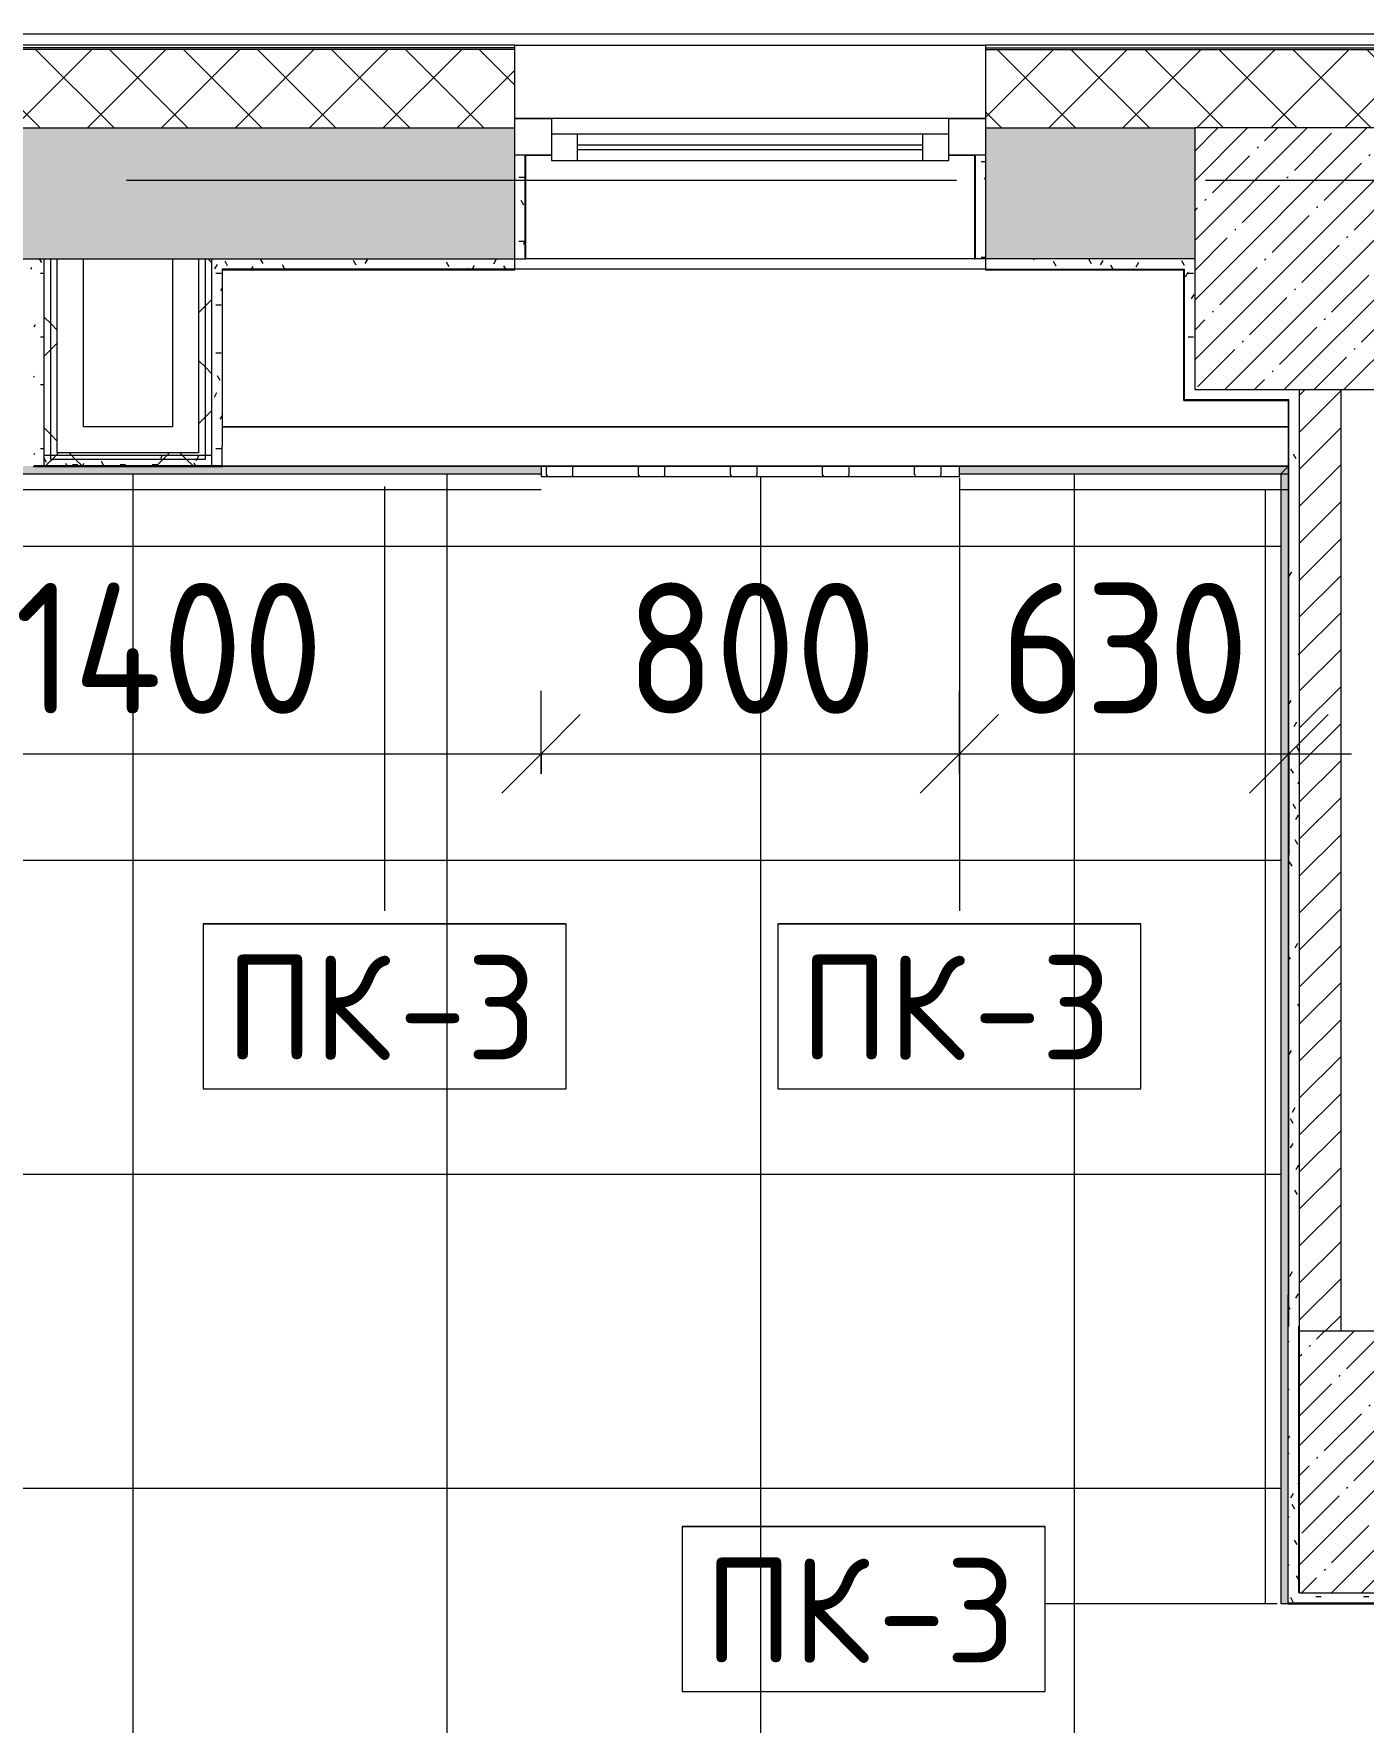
# Model space of a CAD drawing. Header units: millimetres. Extents: x 81671 to 282875, y -8553 to 29000.
# Drawn here: x 108130 to 110672, y 18353 to 21580 of the extents above; entities that cross this region are included whole.
import ezdxf

# ---------------------------------------------------------------- set-up
doc = ezdxf.new("R2010")
doc.units = ezdxf.units.MM
doc.linetypes.add('Осевая', pattern=[3175, 635, -476.25, 1587.5, -476.25])
for name, color, linetype, lineweight in [('A-ANNO-DIMS', 7, 'Continuous', 9), ('A-ANNO-DIMS-100', 7, 'Continuous', 9), ('A-FLOR-PATT', 7, 'Continuous', 9), ('A-GENM-IDEN', 7, 'Continuous', 9), ('A-GLAZ', 7, 'Continuous', 9), ('A-GLAZ-1', 7, 'Continuous', 13), ('A-WALL', 7, 'Continuous', 9), ('I-WALL', 7, 'Continuous', 9), ('S-COLS', 7, 'Continuous', 9), ('Знаки', 7, 'Continuous', 9), ('Оси-2', 7, 'Осевая', 9)]:
    doc.layers.add(name, color=color, linetype=linetype, lineweight=lineweight)
for name, color, linetype, lineweight, true_color in [('A-GENM-5', 7, 'Continuous', 9, 0xff8040), ('A-WALL-1', 9, 'Continuous', 9, 0x808080), ('A-WALL-FNSH-1', 9, 'Continuous', 9, 0x808080), ('I-WALL-2', 9, 'Continuous', 9, 0x808080), ('S-COLS-1', 9, 'Continuous', 9, 0x808080)]:
    doc.layers.add(name, color=color, linetype=linetype, lineweight=lineweight, true_color=true_color)
doc.styles.add('GOST Common_1', font='GOST_Common.ttf', dxfattribs={"height": 200})
doc.styles.add('ISOCPEUR', font='isocpeur.ttf', dxfattribs={"width": 0.9, "height": 250})
doc.dimstyles.new('ISO-2_5_0_9К_БОЛЬШОЙ', dxfattribs={"dimscale": 304.8, "dimtxt": 248.995294, "dimasz": 0.492126, "dimexe": 0.393701, "dimexo": 0.984252, "dimgap": 0, "dimtad": 1, "dimdec": 0, "dimrnd": 10, "dimzin": 0, "dimdsep": 46, "dimtxsty": 'ISOCPEUR', "dimblk1": 'OBLIQUE', "dimblk2": 'OBLIQUE', "dimsah": 1, "dimcen": 0.09, "dimdle": 0.393701, "dimazin": 0, "dimtfac": 1, "dimtdec": 4, "dimtix": 1, "dimtmove": 0, "dimatfit": 3, "dimfxl": 1, "dimtvp": 1, "dimtolj": 1, "dimtzin": 0, "dimarcsym": 2})
pattern_1 = [(0, (0, 0), (121.92, 30.48), [10.058, -81.382, 10.058, -81.382, -487.68]), (0, (0, 0), (121.92, 30.48), [-182.88, 10.058, -172.822, 10.058, -81.382, -213.36]), (0, (0, 0), (121.92, 30.48), [-457.2, 10.058, -50.902, 10.058, -142.342]), (120, (45.72, 15.24), (-87.356454, 90.345817), [10.058, -81.382, 10.058, -81.382, -487.68]), (120, (45.72, 15.24), (-87.356454, 90.345817), [-182.88, 10.058, -172.822, 10.058, -81.382, -213.36]), (120, (45.72, 15.24), (-87.356454, 90.345817), [-457.2, 10.058, -50.902, 10.058, -142.342]), (240, (60.96, 76.2), (-34.563546, -120.825817), [10.058, -81.382, 10.058, -81.382, -487.68]), (240, (60.96, 76.2), (-34.563546, -120.825817), [-182.88, 10.058, -172.822, 10.058, -81.382, -213.36]), (240, (60.96, 76.2), (-34.563546, -120.825817), [-457.2, 10.058, -50.902, 10.058, -142.342])]
pattern_2 = [(45, (0, 0), (-106.06602, 106.06602), []), (135, (0, 0), (-106.06602, -106.06602), [])]

# ---------------------------------------------------------------- blocks, each defined once
blk = doc.blocks.new('120_Окно_СКБ_1Ст - 120_Окно_СКБ_1Ст 900х2500_h_ с форточкой-22876038-План отделки полов с раскладкой материалов 1 этажа в осях 23_1-33')
at = {"layer": 'A-GLAZ'}
for p, q in [((450, -57), (-450, -57)), ((-430, -127), (-380, -127)), ((-330, -107), (330, -107)), ((330, -117), (-330, -117)), ((380, -127), (430, -127))]:
    blk.add_line(p, q, dxfattribs=at)
at = {"layer": 'A-GLAZ-1'}
for p, q in [((-450, -127), (-450, -57)), ((-450, -57), (-380, -57)), ((-380, -57), (-380, -127)), ((380, -127), (380, -57)), ((380, -57), (450, -57)), ((450, -57), (450, -127)), ((380, -87), (-380, -87)), ((-380, -87), (-380, -137)), ((-330, -137), (-330, -87)), ((330, -137), (330, -87)), ((380, -137), (380, -87)), ((-380, -127), (-450, -127)), ((450, -127), (380, -127)), ((-380, -137), (380, -137))]:
    blk.add_line(p, q, dxfattribs=at)
blk = doc.blocks.new('BSC_Колонна _Прямоугольная - 500х500-21690934-План отделки полов с раскладкой материалов 1 этажа в осях 23_1-33')
at = {"layer": 'S-COLS'}
h = blk.add_hatch(dxfattribs=at)
h.set_pattern_fill('FP_35', color=256, style=0, pattern_type=2)
h.set_pattern_definition([(45, (-110800, -18850), (-57.024626, 57.024626), []), (45, (-110742.975, -18850), (-57.024626, 57.024626), [100.806, -20.161, 3.353, -16.808])])
h.paths.add_polyline_path([(-250, -250), (250, -250), (250, 250), (-250, 250), (-250, 247.6)])
at = {"layer": 'S-COLS-1'}
for p, q in [((250, 250), (-250, 250)), ((-250, 250), (-250, -250)), ((250, -250), (250, 250)), ((-250, -250), (250, -250))]:
    blk.add_line(p, q, dxfattribs=at)
blk = doc.blocks.new('BSC_Колонна _Прямоугольная - 700х500-V15-План отделки полов с раскладкой материалов 1 этажа в осях 23_1-33')
at = {"layer": 'S-COLS'}
h = blk.add_hatch(dxfattribs=at)
h.set_pattern_fill('FP_59', color=256, style=0, pattern_type=2)
h.set_pattern_definition([(45, (-110700, -21150), (-57.024626, 57.024626), []), (45, (-110642.975, -21150), (-57.024626, 57.024626), [100.806, -20.161, 3.353, -16.808])])
h.paths.add_polyline_path([(-350, -250), (350, -250), (350, 250), (-350, 250), (-350, -225.5)])
at = {"layer": 'S-COLS-1'}
for p, q in [((350, 250), (-350, 250)), ((-350, 250), (-350, -250)), ((350, -250), (350, 250)), ((-350, -250), (350, -250))]:
    blk.add_line(p, q, dxfattribs=at)
blk = doc.blocks.new('Плинтус - Плинтус керамогранит бежевый-33446699-План отделки полов с раскладкой материалов 1 этажа в осях 23_1-33')
at = {"layer": 'A-GENM-5'}
blk.add_hatch(color=256, dxfattribs=at).paths.add_polyline_path([(0, -15), (630, -15), (630, 0), (0, 0)])
for p, q in [((0, -15), (630, -15)), ((0, -45), (630, -45))]:
    blk.add_line(p, q, dxfattribs=at)
blk = doc.blocks.new('Плинтус - Плинтус керамогранит бежевый-32865443-План отделки полов с раскладкой материалов 1 этажа в осях 23_1-33')
at = {"layer": 'A-GENM-5'}
blk.add_hatch(color=256, dxfattribs=at).paths.add_polyline_path([(2175, -15), (2174, -1), (0, 0), (15, -15), (2174, -15)])
for p, q in [((0, 0), (15, -15)), ((15, -15), (2175, -15)), ((2175, 0), (2175, -15)), ((45, -45), (2175, -45))]:
    blk.add_line(p, q, dxfattribs=at)
blk = doc.blocks.new('Съемный металлический экран с перфорацией - E3-V42-План отделки полов с раскладкой материалов 1 этажа в осях 23_1-33')
at = {"layer": 'Знаки'}
h = blk.add_hatch(dxfattribs=at)
h.set_pattern_fill('FP_88', color=256, style=0, pattern_type=2)
h.set_pattern_definition([(0, (-109081.406, -20734), (0, 50.8), [13.612, -74.376]), (60, (-109056.006, -20727.194), (-43.99409, 25.4), [13.612, -74.376]), (120, (-109049.2, -20701.794), (-43.99409, -25.4), [13.612, -74.376]), (30, (-109067.79, -20734), (9e-05, 101.59984), [13.612, -87.988]), (30, (-109093.19, -20690.01), (9e-05, 101.59984), [13.612, -87.988]), (150, (-109081.41, -20734), (-87.98809, -50.79984), [13.612, -87.988]), (150, (-109056.01, -20690.01), (-87.98809, -50.79984), [13.612, -87.988]), (90, (-109049.2, -20715.41), (-87.988, 50.8), [13.612, -87.988]), (90, (-109100, -20715.41), (-87.988, 50.8), [13.612, -87.988])])
h.paths.add_polyline_path([(693.6, 0), (800, 0), (800, 20), (0, 20), (0, 0)])
for p, q in [((0, 20), (0, 0)), ((0, 0), (800, 0)), ((800, 0), (800, 20))]:
    blk.add_line(p, q, dxfattribs=at)
blk = doc.blocks.new('Зашивка приборов отопления1 - Зашивка приборов отопления-33268338-План отделки полов с раскладкой материалов 1 этажа в осях 23_1-33')
at = {"layer": 'A-WALL'}
for p, q in [((109930, 21150), (109070, 21150)), ((108490, 20829), (110530, 20829)), ((110530, 20829), (108490, 20829)), ((108490, 20754), (110530, 20754))]:
    blk.add_line(p, q, dxfattribs=at)
blk = doc.blocks.new('Плинтус - Плинтус керамогранит бежевый-33446754-План отделки полов с раскладкой материалов 1 этажа в осях 23_1-33')
at = {"layer": 'A-GENM-5'}
blk.add_hatch(color=256, dxfattribs=at).paths.add_polyline_path([(0, -15), (1400, -15), (1400, 0), (0, 0)])
for p, q in [((0, -15), (1400, -15)), ((0, -45), (1400, -45))]:
    blk.add_line(p, q, dxfattribs=at)
blk = doc.blocks.new('Mark Reiling - Mark Reiling-26174330-План отделки полов с раскладкой материалов 1 этажа в осях 23_1-33')
at = {"layer": 'A-GENM-IDEN'}
for p, q in [((-3.47, 1.49), (-3.47, -1.663)), ((-3.47, 1.49), (3.47, 1.49)), ((3.47, 1.49), (-3.47, 1.49)), ((-3.47, 1.49), (-3.47, -1.663)), ((3.47, -1.663), (3.47, 1.49)), ((3.47, -1.663), (3.47, 1.49)), ((-3.47, -1.663), (3.47, -1.663)), ((-3.47, -1.663), (3.47, -1.663))]:
    blk.add_line(p, q, dxfattribs=at)
blk = doc.blocks.new('DIMBLOCK91-План отделки полов с раскладкой материалов 1 этажа в осях 23_1-33')
at = {"layer": 'A-ANNO-DIMS-100'}
for p, q in [((107700, 20165.5), (107700, 20323.8)), ((109100, 20165.5), (109100, 20323.8)), ((107700, 20203.8), (109100, 20203.8)), ((107700, 20203.8), (107700, 20165.5)), ((109100, 20203.8), (109100, 20165.5))]:
    blk.add_line(p, q, dxfattribs=at)
at = {"layer": 'A-ANNO-DIMS-100', "lineweight": 20}
for p, q in [((107700, 20203.8), (107775, 20278.8)), ((109100, 20203.8), (109175, 20278.8)), ((107700, 20203.8), (107625, 20128.8)), ((109100, 20203.8), (109025, 20128.8))]:
    blk.add_line(p, q, dxfattribs=at)
at = {"layer": 'A-ANNO-DIMS-100', "color": 0, "insert": (108093.5, 20530.4), "char_height": 250, "width": 735.494, "attachment_point": 1, "line_spacing_factor": 1.149209, "style": 'ISOCPEUR'}
blk.add_mtext('1400', dxfattribs=at)
blk = doc.blocks.new('_Oblique')
at = {"color": 0, "linetype": 'ByBlock', "lineweight": -2}
blk.add_line((-0.5, -0.5), (0.5, 0.5), dxfattribs=at)
blk = doc.blocks.new('DIMBLOCK92-План отделки полов с раскладкой материалов 1 этажа в осях 23_1-33')
at = {"layer": 'A-ANNO-DIMS-100'}
for p, q in [((109100, 20165.5), (109100, 20323.8)), ((109900, 20165.5), (109900, 20323.8)), ((109100, 20203.8), (109900, 20203.8)), ((109100, 20203.8), (109100, 20165.5)), ((109900, 20203.8), (109900, 20165.5))]:
    blk.add_line(p, q, dxfattribs=at)
at = {"layer": 'A-ANNO-DIMS-100', "lineweight": 20}
for p, q in [((109100, 20203.8), (109175, 20278.8)), ((109900, 20203.8), (109975, 20278.8)), ((109100, 20203.8), (109025, 20128.8)), ((109900, 20203.8), (109825, 20128.8))]:
    blk.add_line(p, q, dxfattribs=at)
at = {"layer": 'A-ANNO-DIMS-100', "color": 0, "insert": (109263, 20530.4), "char_height": 250, "width": 568.858, "attachment_point": 1, "line_spacing_factor": 1.149209, "style": 'ISOCPEUR'}
blk.add_mtext('800', dxfattribs=at)
blk = doc.blocks.new('DIMBLOCK93-План отделки полов с раскладкой материалов 1 этажа в осях 23_1-33')
at = {"layer": 'A-ANNO-DIMS-100'}
for p, q in [((109900, 20165.5), (109900, 20323.8)), ((110530, 20009.9), (110530, 20323.8)), ((109900, 20203.8), (110650, 20203.8)), ((109900, 20203.8), (109900, 20165.5)), ((110530, 20203.8), (110530, 20009.9))]:
    blk.add_line(p, q, dxfattribs=at)
at = {"layer": 'A-ANNO-DIMS-100', "lineweight": 20}
for p, q in [((109900, 20203.8), (109975, 20278.8)), ((110530, 20203.8), (110605, 20278.8)), ((109900, 20203.8), (109825, 20128.8)), ((110530, 20203.8), (110455, 20128.8))]:
    blk.add_line(p, q, dxfattribs=at)
at = {"layer": 'A-ANNO-DIMS-100', "color": 0, "insert": (109978, 20530.4), "char_height": 250, "width": 568.858, "attachment_point": 1, "line_spacing_factor": 1.149209, "style": 'ISOCPEUR'}
blk.add_mtext('630', dxfattribs=at)

msp = doc.modelspace()

# ---------------------------------------------------------------- hatches: boundary and pattern name
at = {"layer": 'A-FLOR-PATT'}
h = msp.add_hatch(dxfattribs=at)
h.set_pattern_fill('FP_82', color=256, style=0, pattern_type=2)
h.set_pattern_definition([(0, (109520, 17600), (0, 600), []), (90, (109520, 17600), (-600, 4e-14), [])])
h.paths.add_polyline_path([(115560, 13380), (115580, 13380), (115580, 13400), (113795.4, 13400), (113795.4, 13500), (113805.4, 13500), (113805.4, 13520), (113755.4, 13520), (113755.4, 13560), (113805.4, 13560), (113805.4, 13557), (115564, 13557), (115564, 14016), (116136, 14016), (116136, 13636), (117774, 13636), (117774, 14399.1), (116916.4, 14399.1), (116916.5, 14501.6), (116928.3, 14603.4), (116951.6, 14703.3), (116986.2, 14799.7), (117031.6, 14891.6), (117087.2, 14977.7), (117152.2, 15056.9), (117225.9, 15128.2), (117307.3, 15190.5), (117395.3, 15243.1), (117496.4, 15287.8), (117591.1, 15317.5), (117689.1, 15336.7), (117789, 15344.8), (117789, 15254.7), (117686.8, 15245.4), (117586.3, 15223), (117488.7, 15187.5), (117406.7, 15146.7), (117323.2, 15091.1), (117247.2, 15025.6), (117180, 14951.1), (117122.6, 14868.9), (117075.8, 14780.2), (117040.5, 14686.3), (117017.1, 14588.8), (117006, 14490), (117790, 14490), (117789, 16230), (115600.4, 16230), (115600.4, 16293), (115550.4, 16293), (115550.4, 16398), (113850.4, 16398), (113850.4, 16293), (110907, 16293), (110907, 16500), (110857, 16500), (110857, 16750), (110907, 16750), (110907, 16800), (111027, 16800), (111027, 16840), (111050, 16840), (111050, 18510), (111027, 18510), (111027, 18560), (111007, 18560), (111007, 18550), (110857, 18550), (110857, 18580), (110515, 18579), (110515, 20739), (109900, 20739), (109900, 20734), (109100, 20734), (109100, 20739), (107700, 20739), (107700, 20734), (106900, 20734), (106900, 20739), (105500, 20739), (105500, 20734), (104700, 20734), (104700, 20739), (103200, 20739), (103200, 20734), (101400, 20734), (101400, 20739), (100836, 20739), (100836, 17766), (101434, 17766), (101434, 16175), (101419, 16175), (101417.9, 17751), (100821, 17751), (100821, 17750), (101418, 17750), (101419, 16162.9), (101510.1, 16157.7), (101619.8, 16139.1), (101726.8, 16108.4), (101829.7, 16066), (101927.2, 16012.5), (102018.2, 15948.5), (102103.5, 15872.4), (102176.1, 15792.1), (102241.1, 15701.8), (102295.6, 15604.8), (102339, 15502.4), (102370.8, 15395.7), (102390.5, 15286.2), (102398, 15165), (102397.9, 15125), (102395.7, 15125), (102393, 15064), (101434, 15064), (101434, 13557), (103589, 13557), (103589, 13560), (103639, 13560), (103639, 13520), (103589, 13520), (103589, 13500), (103599, 13500), (103599, 13402.9), (103671.6, 13402.9), (103671.6, 13404.6), (103721.6, 13404.6), (103721.6, 13402.9), (105158.8, 13402.9), (105158.8, 13404.6), (105208.8, 13404.6), (105208.8, 13402.9), (105333.5, 13402.9), (105333.5, 13382.9), (105208.8, 13382.9), (105208.8, 13380), (105400, 13380), (105400, 13400), (105350, 13400), (105350, 13500), (105360, 13500), (105360, 13520), (105310, 13520), (105310, 13560), (105360, 13560), (105360, 13557), (105400, 13557), (105400, 13600), (105400, 13601), (105400, 13616), (105514, 13616.8), (105514, 14016), (106086, 14016), (106086, 13616), (106611, 13616), (106610, 13601), (106610, 13600), (106610, 13557), (106650, 13557), (106650, 13560), (106700, 13560), (106700, 13520), (106650, 13520), (106650, 13500), (106660, 13500), (106660, 13402.9), (106746.6, 13402.9), (106746.6, 13404.6), (106796.6, 13404.6), (106796.6, 13402.9), (108233.8, 13402.9), (108233.8, 13404.6), (108283.8, 13404.6), (108283.8, 13402.9), (108394.5, 13402.9), (108394.5, 13382.9), (108283.8, 13382.9), (108283.8, 13380), (109830, 13380), (109829, 13400), (108409, 13400), (108409, 13500), (108419, 13500), (108419, 13520), (108369, 13520), (108369, 13560), (108419, 13560), (108419, 13557), (109814, 13557), (109814, 14016), (111086, 14016), (111086, 13557), (112040.4, 13557), (112040.4, 13560), (112090.4, 13560), (112090.4, 13520), (112040.4, 13520), (112040.4, 13500), (112050.4, 13500), (112050.4, 13402.9), (112137.1, 13402.9), (112137.1, 13404.6), (112187.1, 13404.6), (112187.1, 13402.9), (113624.2, 13402.9), (113624.2, 13404.6), (113674.2, 13404.6), (113674.2, 13402.9), (113794.5, 13402.9), (113794.5, 13382.9), (113674.2, 13382.9), (113674.2, 13380), (115550, 13380)])
h.paths.add_polyline_path([(113591.6, 13380), (113624.2, 13380), (113624.2, 13382.9), (112187.1, 13382.9), (112187.1, 13380), (112457.4, 13380)])
h.paths.add_polyline_path([(112010.4, 13380), (112137.1, 13380), (112137.1, 13382.9), (112014.5, 13382.9), (112014.5, 13400), (111070, 13400), (111070, 13380), (112000.4, 13380)])
h.paths.add_polyline_path([(104466, 13380), (105158.8, 13380), (105158.8, 13382.9), (103721.6, 13382.9), (103721.6, 13380), (103748, 13380)])
h.paths.add_polyline_path([(103553.5, 13380), (103671.6, 13380), (103671.6, 13382.9), (103553.5, 13382.9), (103553.5, 13400), (101418, 13400), (101418, 13380), (103549, 13380)])
h.paths.add_polyline_path([(107129.8, 13380), (108233.8, 13380), (108233.8, 13382.9), (106796.6, 13382.9), (106796.6, 13380)])
h.paths.add_polyline_path([(106610, 13380), (106746.6, 13380), (106746.6, 13382.9), (106614.5, 13382.9), (106614.5, 13400), (106610, 13400)])
h.paths.add_polyline_path([(109829, 13500), (109829, 13540), (109819, 13540), (109819, 13500)])
h.paths.add_polyline_path([(106614.5, 13500), (106620, 13500), (106620, 13540), (106610, 13540), (106610, 13500)])
h.paths.add_polyline_path([(105400, 13500), (105400, 13540), (105390, 13540), (105390, 13500)])
h.paths.add_polyline_path([(113681.6, 13557), (113591.6, 13557), (113591.6, 14264.1), (113494.3, 14251.8), (113415.8, 14232.5), (113332.4, 14200.3), (113253.6, 14157.7), (113180.9, 14105.6), (113115.4, 14044.6), (113058.1, 13975.8), (113010, 13900.4), (112971.9, 13819.4), (112944.3, 13734.3), (112927.8, 13646.3), (112922.5, 13557), (112832.4, 13557), (112826.7, 13650.1), (112808.8, 13741.6), (112779, 13830), (112737.2, 13914.8), (112686.2, 13991.2), (112624.8, 14061.4), (112554.6, 14122.8), (112477, 14174.5), (112393.3, 14215.6), (112305, 14245.4), (112213.4, 14263.3), (112213.4, 13560), (112123.4, 13560), (112123.4, 14359), (112221.8, 14352.9), (112318.7, 14334.8), (112412.5, 14304.9), (112502, 14263.6), (112585.8, 14211.7), (112662.5, 14149.8), (112731, 14079), (112790.4, 14000), (112841.1, 13910.6), (112877.6, 13824), (112913.9, 13910.6), (112965.9, 14000), (113015.9, 14068), (113080.1, 14136.6), (113152, 14197.1), (113230.4, 14248.8), (113314.4, 14290.8), (113402.8, 14322.6), (113502.7, 14344.7), (113591.6, 14354), (113681.6, 14353.2), (113681.6, 13560)])
h.paths.add_polyline_path([(115580, 13557), (115580, 14000), (116120, 14000), (116121, 13620), (117790, 13621), (117789, 13621), (116121, 13621), (116120, 14001), (115579, 13999.9), (115579, 13557)])
h.paths.add_polyline_path([(111071, 13557), (111069.9, 14001), (109829, 14000), (109830, 14000), (111070, 14000), (111070, 13557)])
h.paths.add_polyline_path([(107442, 13557), (107436.3, 13650.1), (107418.4, 13741.6), (107388.6, 13830), (107346.7, 13914.8), (107295.8, 13991.2), (107234.3, 14061.4), (107164.2, 14122.8), (107086.6, 14174.5), (107002.9, 14215.6), (106914.5, 14245.4), (106823, 14263.3), (106823, 13560), (106733, 13560), (106733, 14359), (106831.3, 14352.9), (106928.2, 14334.8), (107022.1, 14304.9), (107112.1, 14263.3), (107195.3, 14211.7), (107272, 14149.8), (107340.5, 14079), (107399.9, 14000), (107450.7, 13910.6), (107487.1, 13824), (107523.5, 13910.6), (107575.5, 14000), (107625.5, 14068), (107689.7, 14136.6), (107761.5, 14197.1), (107840, 14248.8), (107924, 14290.8), (108012.4, 14322.6), (108112.3, 14344.7), (108201.2, 14354), (108291.2, 14353.2), (108291.2, 13557), (108201.2, 13557), (108201.2, 14264.1), (108103.9, 14251.8), (108025.4, 14232.5), (107941.9, 14200.3), (107863.2, 14157.7), (107790.5, 14105.6), (107725, 14044.6), (107667.7, 13975.8), (107619.6, 13900.4), (107581.5, 13819.4), (107553.9, 13734.3), (107537.3, 13646.3), (107532, 13557)])
h.paths.add_polyline_path([(104367, 13557), (104361.3, 13650.1), (104343.4, 13741.6), (104313.6, 13830), (104271.7, 13914.8), (104220.8, 13991.2), (104159.3, 14061.4), (104089.2, 14122.8), (104011.6, 14174.5), (103927.9, 14215.6), (103839.5, 14245.4), (103748, 14263.3), (103748, 13560), (103658, 13560), (103658, 14359), (103756.3, 14352.9), (103853.2, 14334.8), (103947.1, 14304.9), (104037.1, 14263.3), (104120.3, 14211.7), (104197, 14149.8), (104265.5, 14079), (104324.8, 14000.3), (104375.7, 13910.6), (104412.1, 13824), (104448.5, 13910.6), (104494.8, 13992.3), (104550.5, 14068), (104614.7, 14136.6), (104686.5, 14197.1), (104765, 14248.8), (104849, 14290.8), (104937.4, 14322.6), (105037.3, 14344.7), (105132, 14353.9), (105216.2, 14353.2), (105216.2, 13557), (105126.2, 13557), (105126.2, 14264.1), (105028.9, 14251.8), (104950.4, 14232.5), (104866.9, 14200.3), (104788.2, 14157.7), (104715.5, 14105.6), (104650, 14044.6), (104592.7, 13975.8), (104544.6, 13900.4), (104506.5, 13819.4), (104478.9, 13734.3), (104462.3, 13646.3), (104457, 13557)])
h.paths.add_polyline_path([(106070, 13602), (106071, 13603), (106070, 14001), (105529, 13999.8), (105530, 14000), (106070, 14000), (106070, 13616)])
h.paths.add_polyline_path([(101701.3, 15165), (102307.4, 15165), (102303.3, 15256.6), (102287.1, 15358), (102259.6, 15456.9), (102221.1, 15552.1), (102172.1, 15642.4), (102113.3, 15726.6), (102045.3, 15803.6), (101966, 15874.7), (101885.7, 15932.3), (101796, 15982.3), (101701.3, 16022), (101602.7, 16050.7), (101501.5, 16068.1), (101418, 16072.9), (101418, 15165), (101602.7, 15165)])
h.paths.add_polyline_path([(117774, 15350), (117774, 16213.7), (115600.4, 16213.7), (115600.8, 16228.7), (117789, 16228.7), (117789, 15350), (117784.9, 15350)])
at = {"layer": 'A-WALL'}
h = msp.add_hatch(dxfattribs=at)
h.set_pattern_fill('FP_5', color=256, style=0, pattern_type=2)
h.set_pattern_definition([(45, (0, 0), (-70.71068, 70.71068), []), (135, (0, 0), (-70.71068, -70.71068), [])])
h.paths.add_polyline_path([(110803.2, 21400), (110694.6, 21550), (109950, 21550), (109950, 21400), (110459.5, 21400)])
h.paths.add_polyline_path([(111235.1, 21400), (111125.5, 21550), (110941.5, 21550), (111050, 21400), (111125.5, 21400)])
h.paths.add_polyline_path([(109050, 21400), (109050, 21550), (107750, 21550), (107750, 21400), (108794.7, 21400)])
h.paths.add_polyline_path([(106850, 21400), (106850, 21550), (105550, 21550), (105550, 21400), (106796.8, 21400)])
h.paths.add_polyline_path([(104466, 21400), (104650, 21400), (104650, 21550), (103450, 21550), (103450, 21400)])
h.paths.add_polyline_path([(101136.3, 21400), (101150, 21400), (101150, 21550), (96610, 21550), (96610, 21400), (100800, 21400)])
h.paths.add_polyline_path([(93310, 21400), (93310, 21550), (93060, 21550), (93060, 21400), (93145, 21400)])
at = {"layer": 'I-WALL'}
h = msp.add_hatch(dxfattribs=at)
h.set_pattern_fill('FP_2', color=256, style=0, pattern_type=2)
h.set_pattern_definition([(45, (0, 0), (-57.024626, 57.024626), []), (45, (57.025, 0), (-57.024626, 57.024626), [100.806, -20.161, 3.353, -16.808])])
h.paths.add_polyline_path([(110350, 21150), (110350, 21400), (109950, 21400), (109950, 21150), (110126.6, 21150)])
h.paths.add_polyline_path([(109050, 21150), (109050, 21400), (107750, 21400), (107750, 21150), (108961.2, 21150)])
h.paths.add_polyline_path([(106796.8, 21150), (106850, 21150), (106850, 21400), (106050, 21400), (106050, 21150), (106463.9, 21150)])
h.paths.add_polyline_path([(104650, 21150), (104650, 21400), (103450, 21400), (103450, 21150), (104632.5, 21150)])
h.paths.add_polyline_path([(101150, 21150), (101150, 21400), (100800, 21400), (100800, 21150), (101136.3, 21150)])
h = msp.add_hatch(dxfattribs=at)
h.set_pattern_fill('FP_83', color=256, style=0, pattern_type=2)
h.set_pattern_definition(pattern_2)
h.paths.add_polyline_path([(108162.5, 20754), (108162.5, 21150), (108150, 21150), (108150, 20754)])
h = msp.add_hatch(dxfattribs=at)
h.set_pattern_fill('FP_83', color=256, style=0, pattern_type=2)
h.set_pattern_definition(pattern_2)
h.paths.add_polyline_path([(108175, 20766.5), (108175, 21150), (108162.5, 21150), (108162.5, 20766.5)])
h = msp.add_hatch(dxfattribs=at)
h.set_pattern_fill('FP_83', color=256, style=0, pattern_type=2)
h.set_pattern_definition(pattern_2)
h.paths.add_polyline_path([(108457.5, 20779), (108457.5, 21150), (108445, 21150), (108445, 20779)])
h = msp.add_hatch(dxfattribs=at)
h.set_pattern_fill('FP_83', color=256, style=0, pattern_type=2)
h.set_pattern_definition(pattern_2)
h.paths.add_polyline_path([(108461.7, 20766.5), (108470, 20766.5), (108470, 21150), (108457.5, 21150), (108457.5, 20766.5)])
h = msp.add_hatch(dxfattribs=at)
h.set_pattern_fill('FP_3', color=256, style=0, pattern_type=2)
h.set_pattern_definition([(45, (0, 0), (-35.35534, 35.35534), [])])
h.paths.add_polyline_path([(110630, 19100), (110630, 20900), (110550, 20900), (110550, 19100)])
h = msp.add_hatch(dxfattribs=at)
h.set_pattern_fill('FP_83', color=256, style=0, pattern_type=2)
h.set_pattern_definition(pattern_2)
h.paths.add_polyline_path([(108470, 20754), (108470, 20766.5), (108162.5, 20766.5), (108162.5, 20754), (108461.7, 20754)])
h = msp.add_hatch(dxfattribs=at)
h.set_pattern_fill('FP_83', color=256, style=0, pattern_type=2)
h.set_pattern_definition(pattern_2)
h.paths.add_polyline_path([(108175, 20766.5), (108457.5, 20766.5), (108457.5, 20779), (108175, 20779)])
at = {"layer": 'I-WALL-2'}
h = msp.add_hatch(dxfattribs=at)
h.set_pattern_fill('FP_64', color=256, style=0, pattern_type=2)
h.set_pattern_definition(pattern_1)
h.paths.add_polyline_path([(109070, 21150), (109070, 21348), (109050, 21348), (109050, 21150)])
h = msp.add_hatch(dxfattribs=at)
h.set_pattern_fill('FP_64', color=256, style=0, pattern_type=2)
h.set_pattern_definition(pattern_1)
h.paths.add_polyline_path([(109950, 21150), (109950, 21348), (109930, 21348), (109930, 21150)])
h = msp.add_hatch(dxfattribs=at)
h.set_pattern_fill('FP_64', color=256, style=0, pattern_type=2)
h.set_pattern_definition(pattern_1)
h.paths.add_polyline_path([(108130, 21130), (108150, 21130), (108150, 21150), (107750, 21150), (107750, 21130), (107795.8, 21130)])
h.paths.add_polyline_path([(106850, 21130), (106850, 21150), (106070, 21150), (106070, 21130), (106796.8, 21130)])
h = msp.add_hatch(dxfattribs=at)
h.set_pattern_fill('FP_64', color=256, style=0, pattern_type=2)
h.set_pattern_definition(pattern_1)
h.paths.add_polyline_path([(110350, 21130), (110350, 21150), (109950, 21150), (109950, 21130), (110330, 21130)])
h.paths.add_polyline_path([(108961.2, 21130), (109050, 21130), (109050, 21150), (108470, 21150), (108470, 21130), (108794.7, 21130)])
h = msp.add_hatch(dxfattribs=at)
h.set_pattern_fill('FP_64', color=256, style=0, pattern_type=2)
h.set_pattern_definition(pattern_1)
h.paths.add_polyline_path([(108150, 20774), (108150, 21130), (108130, 21130), (108130, 20774)])
h = msp.add_hatch(dxfattribs=at)
h.set_pattern_fill('FP_64', color=256, style=0, pattern_type=2)
h.set_pattern_definition(pattern_1)
h.paths.add_polyline_path([(108490, 20754), (108490, 21130), (108470, 21130), (108470, 20754)])
h = msp.add_hatch(dxfattribs=at)
h.set_pattern_fill('FP_64', color=256, style=0, pattern_type=2)
h.set_pattern_definition(pattern_1)
h.paths.add_polyline_path([(110350, 20880), (110350, 21130), (110330, 21130), (110330, 20880)])
h = msp.add_hatch(dxfattribs=at)
h.set_pattern_fill('FP_64', color=256, style=0, pattern_type=2)
h.set_pattern_definition(pattern_1)
h.paths.add_polyline_path([(110529, 20880), (110530, 20880), (110530, 20900), (110350, 20900), (110350, 20880)])
h = msp.add_hatch(dxfattribs=at)
h.set_pattern_fill('FP_64', color=256, style=0, pattern_type=2)
h.set_pattern_definition(pattern_1)
h.paths.add_polyline_path([(110530, 19110), (110550, 19110), (110550, 20900), (110530, 20900), (110530, 19170)])
h = msp.add_hatch(dxfattribs=at)
h.set_pattern_fill('FP_64', color=256, style=0, pattern_type=2)
h.set_pattern_definition(pattern_1)
h.paths.add_polyline_path([(108470, 20754), (108470, 20774), (108130, 20774), (108130, 20754), (108461.7, 20754)])
h = msp.add_hatch(dxfattribs=at)
h.set_pattern_fill('FP_64', color=256, style=0, pattern_type=2)
h.set_pattern_definition(pattern_1)
h.paths.add_polyline_path([(110549, 18600), (110549, 19110), (110529, 19110), (110529, 18600)])
h = msp.add_hatch(dxfattribs=at)
h.set_pattern_fill('FP_64', color=256, style=0, pattern_type=2)
h.set_pattern_definition(pattern_1)
h.paths.add_polyline_path([(110529, 18580), (110907, 18580), (110907, 18600), (110529, 18600)])

# ---------------------------------------------------------------- linework, layer by layer
at = {"layer": 'A-GENM-IDEN'}
for p, q in [((109900, 20731.5), (109900, 19903.4)), ((108800.8, 20714.8), (108800.8, 19903.4)), ((110507.5, 18579), (110064, 18579))]:
    msp.add_line(p, q, dxfattribs=at)
at = {"layer": 'A-WALL'}
for p, q in [((96570, 21580), (111141.9, 21580)), ((109050, 21553), (107750, 21553)), ((109050, 21550), (107750, 21550)), ((109050, 21558), (109950, 21558)), ((109950, 21553), (111134.3, 21553)), ((109950, 21550), (111126.6, 21550)), ((107750, 21400), (109050, 21400)), ((109950, 21400), (110350, 21400)), ((108150, 20754), (108150, 21150)), ((108162.5, 20766.5), (108162.5, 21150)), ((108175, 20779), (108175, 21150)), ((108445, 21150), (108445, 20779)), ((108457.5, 21150), (108457.5, 20766.5)), ((108470, 21150), (108470, 20754)), ((109050, 21130), (108490, 21130)), ((109950, 21130), (110330, 21130)), ((110330, 21130), (110330, 20880)), ((110530, 20880), (110330, 20880)), ((110530, 19110), (110530, 20880)), ((108457.5, 20766.5), (108162.5, 20766.5)), ((108445, 20779), (108175, 20779))]:
    msp.add_line(p, q, dxfattribs=at)
at = {"layer": 'A-WALL-1'}
for p, q in [((109050, 21130), (109050, 21550)), ((109950, 21550), (109950, 21130)), ((109070, 21348), (109050, 21348)), ((109070, 21150), (109070, 21348)), ((109930, 21348), (109930, 21150)), ((109950, 21348), (109930, 21348)), ((107730, 21150), (108457.5, 21150)), ((108225, 20829), (108225, 21150)), ((108395, 21150), (108395, 20829)), ((108457.5, 21150), (109070, 21150)), ((110350, 21150), (109930, 21150)), ((110550, 20900), (110550, 19100)), ((110630, 19100), (110630, 20900)), ((108395, 20829), (108225, 20829)), ((108490, 20754), (108490, 20791.5)), ((108470, 20774), (108150, 20774)), ((110530, 19110), (110529, 19110)), ((110549, 18600), (110549, 19110)), ((110549, 19110), (110550, 19110)), ((110529, 18580), (110529, 18579))]:
    msp.add_line(p, q, dxfattribs=at)
at = {"layer": 'A-WALL-FNSH-1'}
for p, q in [((109050, 21558), (107750, 21558)), ((109050, 21550), (109050, 21558)), ((111130.7, 21558), (109950, 21558)), ((109950, 21558), (109950, 21550)), ((109071, 21348), (109070, 21348)), ((109071, 21150), (109071, 21348)), ((109929, 21348), (109929, 21150)), ((109930, 21348), (109929, 21348)), ((109070, 21150), (109071, 21150)), ((109929, 21150), (109930, 21150)), ((108490, 21130), (108490, 20791.5)), ((108491, 21129), (109050, 21129)), ((108491, 20791.5), (108491, 21129)), ((109050, 21129), (109050, 21130)), ((109950, 21130), (109950, 21129)), ((109950, 21129), (110329, 21129)), ((110329, 20879), (110329, 21130)), ((110329, 20879), (110529, 20879)), ((110529, 20879), (110529, 19170)), ((108490, 20791.5), (108491, 20791.5)), ((108129, 20753), (108490, 20753)), ((108490, 20754), (108130, 20754)), ((108490, 20753), (108490, 20754)), ((110528, 19169.5), (110528, 18579)), ((110529, 19169.5), (110528, 19169.5)), ((110529, 19170), (110530, 19170)), ((110529, 18580), (110529, 19169.5)), ((110528, 18579), (110857, 18579)), ((110857, 18580), (110529, 18580))]:
    msp.add_line(p, q, dxfattribs=at)
at = {"layer": 'I-WALL'}
for p, q in [((109929, 21150), (109071, 21150)), ((109950, 21130), (109050, 21130)), ((108490, 20754), (110529, 20754)), ((110529, 20753), (108490, 20753))]:
    msp.add_line(p, q, dxfattribs=at)
at = {"layer": 'Оси-2'}
msp.add_line((84970.8, 21300), (122580, 21300), dxfattribs=at)

# ---------------------------------------------------------------- block references
at = {"layer": 'A-GENM-5'}
for name, p in [('Плинтус - Плинтус керамогранит бежевый-33446754-План отделки полов с раскладкой материалов 1 этажа в осях 23_1-33', (107700, 20754)), ('Плинтус - Плинтус керамогранит бежевый-33446699-План отделки полов с раскладкой материалов 1 этажа в осях 23_1-33', (109900, 20754))]:
    msp.add_blockref(name, p, dxfattribs=at)
at = {"layer": 'A-GENM-5', "rotation": 270.0000000000009}
msp.add_blockref('Плинтус - Плинтус керамогранит бежевый-32865443-План отделки полов с раскладкой материалов 1 этажа в осях 23_1-33', (110530, 20754), dxfattribs=at)
at = {"layer": 'A-GENM-IDEN', "xscale": 99.99999999999993, "yscale": 99.99999999999993, "zscale": 99.99999999999993}
for p in [(108800.8, 19729.9), (109900, 19729.9), (109717, 18577.5)]:
    msp.add_blockref('Mark Reiling - Mark Reiling-26174330-План отделки полов с раскладкой материалов 1 этажа в осях 23_1-33', p, dxfattribs=at)
at = {"layer": 'A-GLAZ'}
msp.add_blockref('120_Окно_СКБ_1Ст - 120_Окно_СКБ_1Ст 900х2500_h_ с форточкой-22876038-План отделки полов с раскладкой материалов 1 этажа в осях 23_1-33', (109500, 21475), dxfattribs=at)
at = {"layer": 'A-WALL'}
msp.add_blockref('Зашивка приборов отопления1 - Зашивка приборов отопления-33268338-План отделки полов с раскладкой материалов 1 этажа в осях 23_1-33', (0, 0), dxfattribs=at)
at = {"layer": 'S-COLS'}
for name, p in [('BSC_Колонна _Прямоугольная - 700х500-V15-План отделки полов с раскладкой материалов 1 этажа в осях 23_1-33', (110700, 21150)), ('BSC_Колонна _Прямоугольная - 500х500-21690934-План отделки полов с раскладкой материалов 1 этажа в осях 23_1-33', (110800, 18850))]:
    msp.add_blockref(name, p, dxfattribs=at)
at = {"layer": 'Знаки'}
msp.add_blockref('Съемный металлический экран с перфорацией - E3-V42-План отделки полов с раскладкой материалов 1 этажа в осях 23_1-33', (109100, 20734), dxfattribs=at)

# ---------------------------------------------------------------- texts
at = {"layer": 'A-GENM-IDEN', "char_height": 200, "attachment_point": 1, "style": 'GOST Common_1'}
for s, insert, width in [('ПК', (108496.8, 19819), 400.844), ('-3', (108827.5, 19819), 344.726), ('ПК', (109595.9, 19819), 400.844), ('-3', (109926.6, 19819), 344.726), ('ПК', (109412.9, 18666.6), 400.844), ('-3', (109743.6, 18666.6), 344.726)]:
    msp.add_mtext(s, dxfattribs=dict(at, insert=insert, width=width))

# ---------------------------------------------------------------- dimensions: what is measured, and where the dimension line sits
at = {"layer": 'A-ANNO-DIMS'}
for base, p1, p2, override, picture, middle in [((109100, 20203.8), (107700, 20465.5), (109100, 20465.5), {"dimpost": '<>', "dimfxl": 1400}, 'DIMBLOCK91-План отделки полов с раскладкой материалов 1 этажа в осях 23_1-33', (108400, 20328.8)), ((109900, 20203.8), (109100, 20465.5), (109900, 20465.5), {"dimpost": '<>', "dimfxl": 799.999718}, 'DIMBLOCK92-План отделки полов с раскладкой материалов 1 этажа в осях 23_1-33', (109500, 20328.8)), ((110530, 20203.8), (109900, 20465.5), (110530, 20309.9), {"dimpost": '<>', "dimfxl": 648.935634}, 'DIMBLOCK93-План отделки полов с раскладкой материалов 1 этажа в осях 23_1-33', (110215, 20328.8))]:
    dim = msp.add_linear_dim(base=base, p1=p1, p2=p2, dimstyle='ISO-2_5_0_9К_БОЛЬШОЙ', override=override, dxfattribs=at)
    dim.commit()
    dim.dimension.update_dxf_attribs({"geometry": picture, "text_midpoint": middle})

doc.saveas('drawing.dxf')
